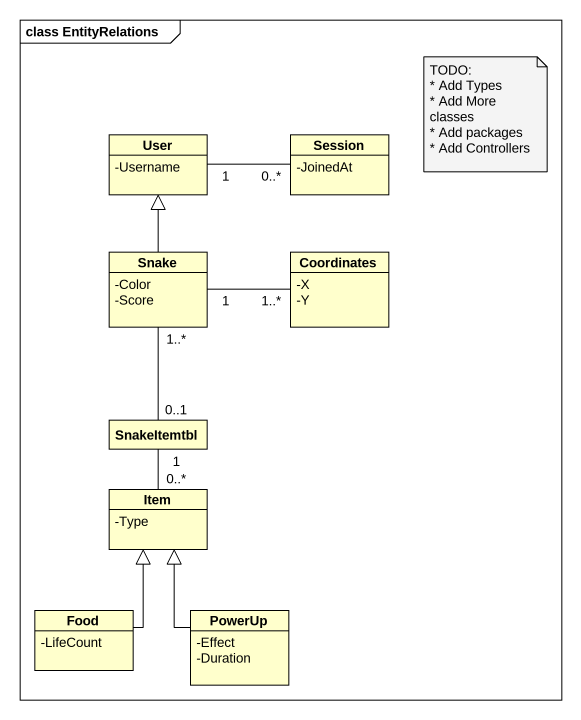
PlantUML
@startuml
mainframe class EntityRelations
hide circle
hide empty members
skinparam classAttributeIconSize 0
class User {
  -Username
}
class Session {
  -JoinedAt
}
class Snake {
  -Color
  -Score
}
class Coordinates {
  -X
  -Y
}
class SnakeItemtbl
class Item {
  -Type
}
class Food {
  -LifeCount
}
class PowerUp {
  -Effect
  -Duration
}
User "1" -right- "0..*" Session
Snake -up-|> User
Snake "1" -right- "1..*" Coordinates
Snake "1..*" -- "0..1" SnakeItemtbl
SnakeItemtbl "1" -- "0..*" Item
Food -up-|> Item
PowerUp -up-|> Item
note as N1
  TODO:
  * Add Types
  * Add More classes
  * Add packages
  * Add Controllers
end note
@enduml
